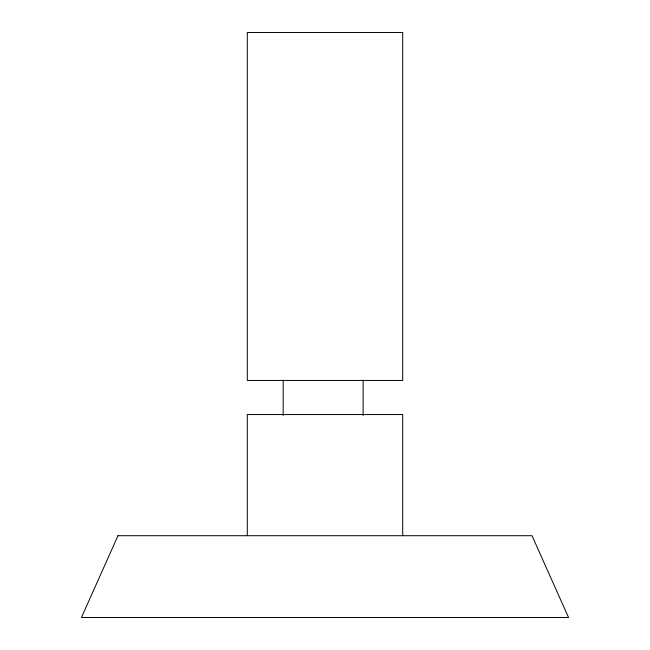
<?xml version="1.0" encoding="UTF-8"?>
<svg xmlns="http://www.w3.org/2000/svg" width="650" height="650" viewBox="0 0 650 650"><rect width="100%" height="100%" fill="white"/><g stroke="black" fill="none" stroke-linecap="round" stroke-linejoin="round"><path stroke-width="0.97" d="M402.707 535.706L402.707 414.546L247.293 414.546L247.293 535.706M363.123 380.136L363.123 415.48M283.181 380.136L283.181 415.48M117.983 535.706L81.453 617.5L568.547 617.5L532.017 535.706L117.983 535.706M402.707 32.5L247.293 32.5L247.293 380.453L402.707 380.453L402.707 32.5"/></g></svg>
